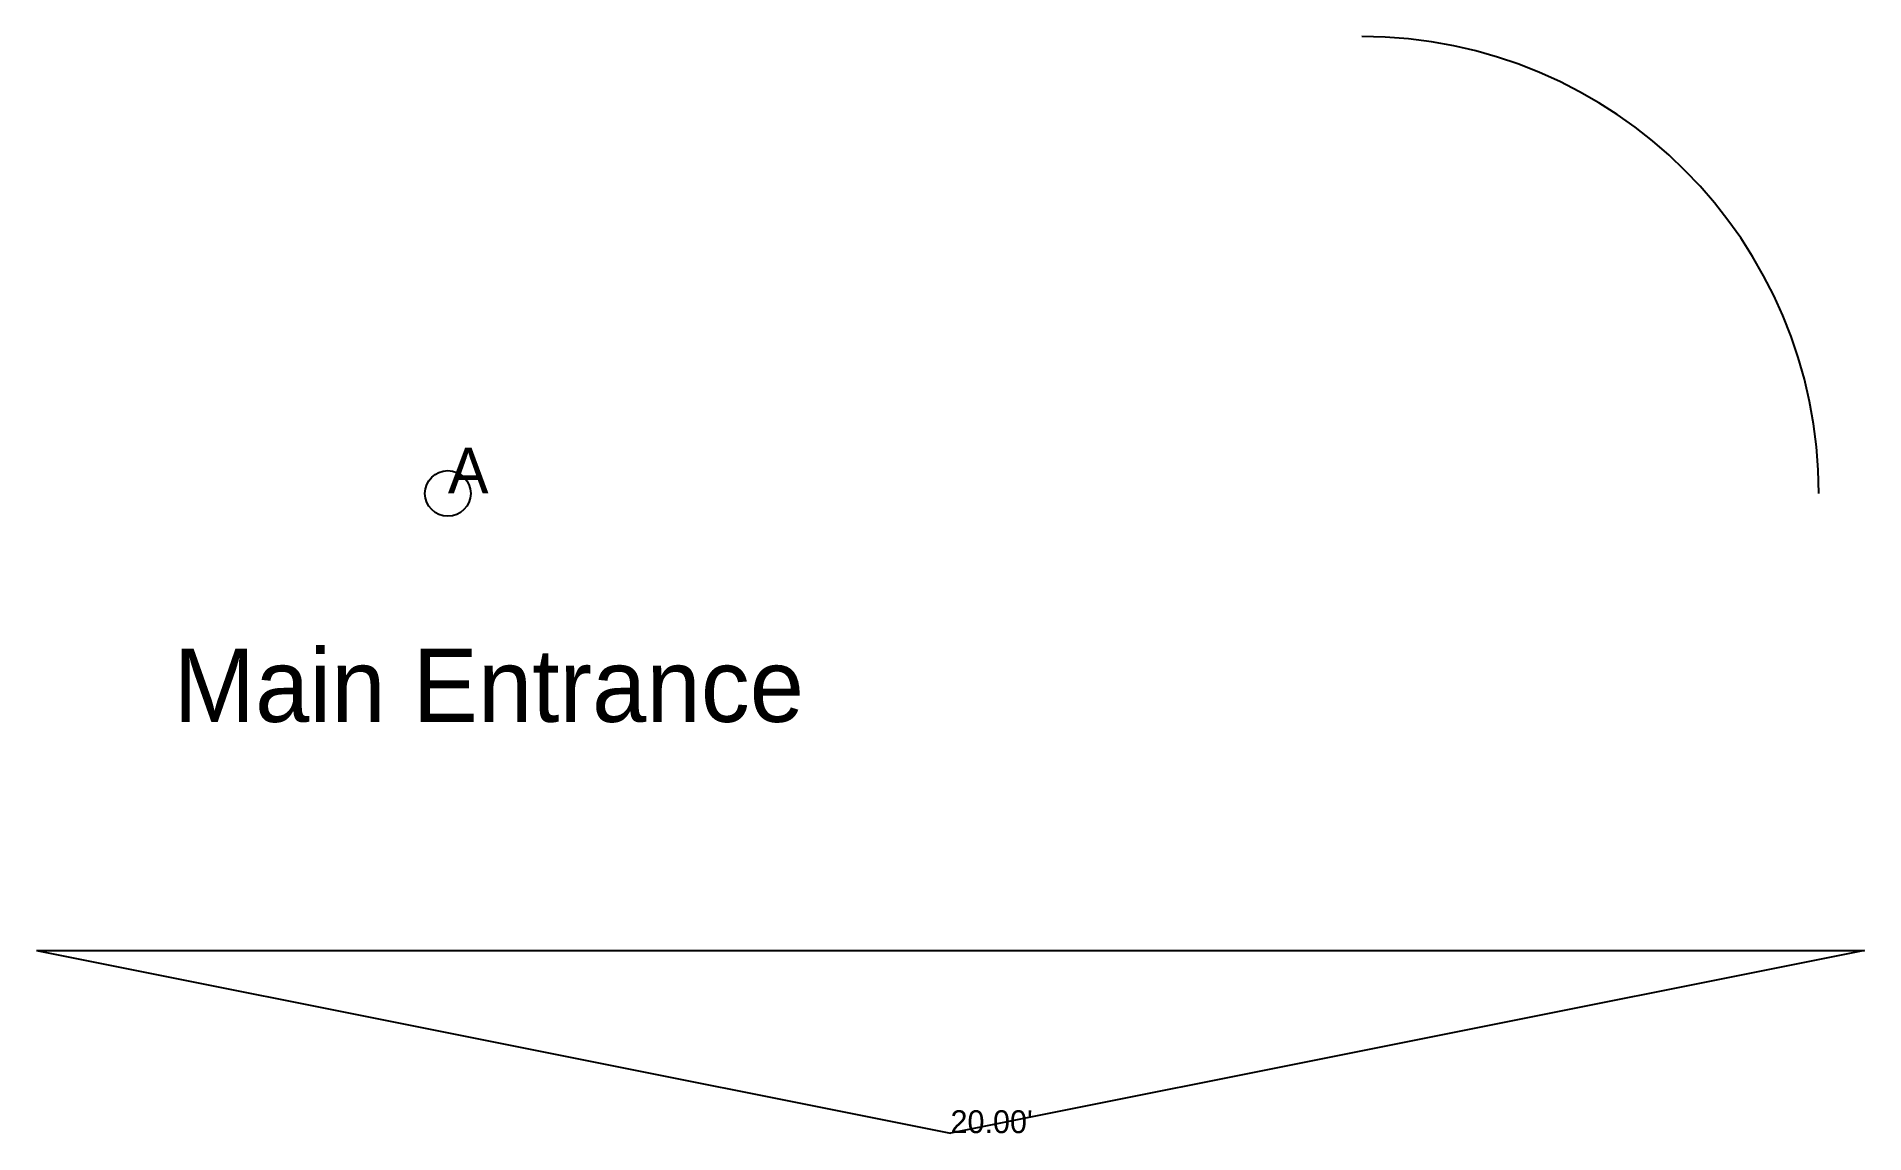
# Model space of a CAD drawing. Header units: feet. Extents: x 10.5 to 30.5, y 18 to 30.
import ezdxf

# ---------------------------------------------------------------- set-up
doc = ezdxf.new("R2010")
doc.units = ezdxf.units.FT
for name, color, linetype in [('annotations', 2, 'Continuous'), ('bullets', 5, 'Continuous'), ('curves', 4, 'Continuous'), ('dimensions', 3, 'Continuous'), ('walls', 7, 'continuous')]:
    doc.layers.add(name, color=color, linetype=linetype)

msp = doc.modelspace()

# ---------------------------------------------------------------- linework, layer by layer
at = {"layer": 'bullets'}
msp.add_circle((15, 25), 0.25, dxfattribs=at)
at = {"layer": 'curves', "color": 4}
msp.add_arc((25, 25), 5, 0, 90, dxfattribs=at)
at = {"layer": 'dimensions'}
for p in [(10.5, 20), (30.5, 20)]:
    msp.add_line(p, (20.5, 18), dxfattribs=at)
at = {"layer": 'walls', "color": 7}
msp.add_line((10.5, 20), (30.5, 20), dxfattribs=at)

# ---------------------------------------------------------------- texts
at = {"layer": 'annotations'}
msp.add_text('Main Entrance', height=0.8, dxfattribs=at).set_placement((12, 22.5))
at = {"layer": 'bullets'}
msp.add_text('A', height=0.5, dxfattribs=at).set_placement((15, 25))
at = {"layer": 'dimensions'}
msp.add_text("20.00'", height=0.25, dxfattribs=at).set_placement((20.5, 18))

doc.saveas('drawing.dxf')
